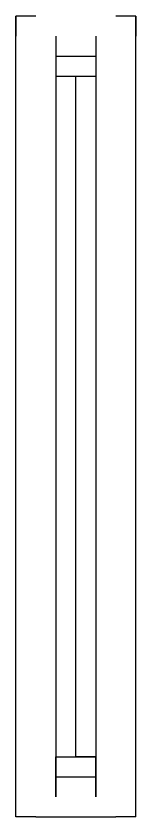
# Model space of a CAD drawing. Header units: millimetres. Extents: x -2460 to 1915, y -15 to 2310.
# Drawn here: x -1640.2 to -1610.2, y 715.5 to 915.5 of the extents above; entities that cross this region are included whole.
import ezdxf

# ---------------------------------------------------------------- set-up
doc = ezdxf.new("R2010")
doc.units = ezdxf.units.MM

msp = doc.modelspace()

# ---------------------------------------------------------------- linework, layer by layer
for p, q in [((-1640.153, 715.531), (-1640.153, 915.531)), ((-1635.153, 915.531), (-1640.153, 915.531)), ((-1640.153, 915.531), (-1640.153, 910.531)), ((-1610.153, 915.531), (-1615.153, 915.531)), ((-1610.153, 715.531), (-1610.153, 915.531)), ((-1610.153, 915.531), (-1610.153, 910.531)), ((-1630.153, 910.531), (-1630.153, 720.531)), ((-1630.153, 910.531), (-1630.153, 905.531)), ((-1620.153, 910.531), (-1620.153, 720.531)), ((-1620.153, 910.531), (-1620.153, 905.531)), ((-1630.153, 905.531), (-1620.153, 905.531)), ((-1630.153, 905.531), (-1630.153, 900.531)), ((-1620.153, 905.531), (-1620.153, 900.531)), ((-1630.153, 900.531), (-1620.153, 900.531)), ((-1625.153, 730.531), (-1625.153, 900.531)), ((-1630.153, 725.531), (-1630.153, 730.531)), ((-1630.153, 730.531), (-1620.153, 730.531)), ((-1620.153, 730.531), (-1625.153, 730.531)), ((-1620.153, 725.531), (-1620.153, 730.531)), ((-1630.153, 720.531), (-1630.153, 725.531)), ((-1630.153, 725.531), (-1620.153, 725.531)), ((-1620.153, 720.531), (-1620.153, 725.531)), ((-1640.153, 715.531), (-1640.153, 720.531)), ((-1610.153, 715.531), (-1610.153, 720.531)), ((-1635.153, 715.531), (-1640.153, 715.531)), ((-1635.153, 715.531), (-1615.153, 715.531)), ((-1610.153, 715.531), (-1615.153, 715.531))]:
    msp.add_line(p, q)

doc.saveas('drawing.dxf')
